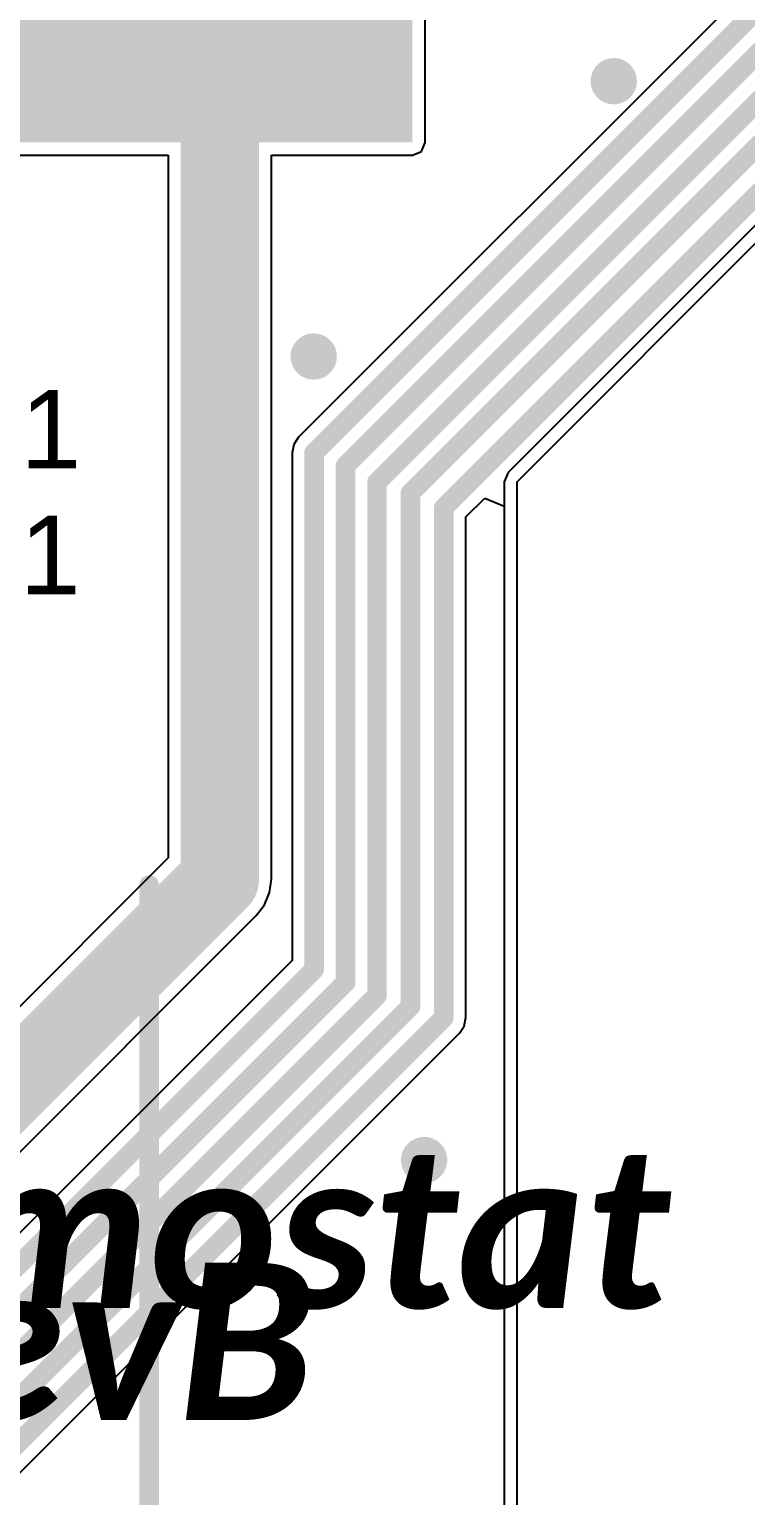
# Model space of a CAD drawing. Header units: millimetres. Extents: x -0.15 to 3.79, y -0.54 to 3.26.
# Drawn here: x 0.55 to 0.915, y 1.19 to 1.937 of the extents above; entities that cross this region are included whole.
import ezdxf

# ---------------------------------------------------------------- set-up
doc = ezdxf.new("R2010")
doc.units = ezdxf.units.MM
doc.header["$MEASUREMENT"] = 0
for name, color, linetype in [('BottomLayer', 5, 'Continuous'), ('BottomSolder', 6, 'Continuous'), ('Mechanical1', 6, 'Continuous'), ('TopLayer', 1, 'Continuous'), ('TopOverlay', 2, 'Continuous'), ('TopSolder', 216, 'Continuous'), ('ViaHoleLayer', 16, 'Continuous')]:
    doc.layers.add(name, color=color, linetype=linetype)
doc.styles.add('Arial', font='', dxfattribs={"height": 0.2})
doc.styles.add('Calibri', font='', dxfattribs={"height": 0.2})
doc.styles.get('Arial').set_extended_font_data('Arial')
doc.styles.get('Calibri').set_extended_font_data('Calibri', italic=True, bold=True)

msp = doc.modelspace()

# ---------------------------------------------------------------- hatches: boundary and pattern name
at = {"layer": 'BottomLayer'}
h = msp.add_hatch(color=5, dxfattribs=at)
edge = h.paths.add_edge_path()
edge.add_arc((0.84749, 1.91013), 0.01181, 0, 360)
h = msp.add_hatch(color=5, dxfattribs=at)
edge = h.paths.add_edge_path()
edge.add_arc((0.69479, 1.77), 0.01181, 0, 360)
h = msp.add_hatch(color=5, dxfattribs=at)
edge = h.paths.add_edge_path()
edge.add_arc((0.751, 1.361), 0.01181, 0, 360)
at = {"layer": 'BottomSolder'}
h = msp.add_hatch(color=6, dxfattribs=at)
edge = h.paths.add_edge_path()
edge.add_arc((0.84749, 1.91013), 0.00591, 0, 360)
h = msp.add_hatch(color=6, dxfattribs=at)
edge = h.paths.add_edge_path()
edge.add_arc((0.69479, 1.77), 0.00591, 0, 360)
h = msp.add_hatch(color=6, dxfattribs=at)
edge = h.paths.add_edge_path()
edge.add_arc((0.751, 1.361), 0.00591, 0, 360)
at = {"layer": 'TopLayer'}
msp.add_hatch(color=1, dxfattribs=at).paths.add_polyline_path([(0.49388, 1.879), (0.745, 1.879), (0.745, 2.497), (0.49388, 2.497)])
h = msp.add_hatch(color=1, dxfattribs=at)
edge = h.paths.add_edge_path()
edge.add_arc((0.84749, 1.91013), 0.01181, 0, 360)
h = msp.add_hatch(color=1, dxfattribs=at)
edge = h.paths.add_edge_path()
edge.add_arc((0.69479, 1.77), 0.01181, 0, 360)
h = msp.add_hatch(color=1, dxfattribs=at)
edge = h.paths.add_edge_path()
edge.add_arc((0.751, 1.361), 0.01181, 0, 360)
at = {"layer": 'TopSolder'}
h = msp.add_hatch(color=216, dxfattribs=at)
edge = h.paths.add_edge_path()
edge.add_arc((0.84749, 1.91013), 0.00591, 0, 360)
h = msp.add_hatch(color=216, dxfattribs=at)
edge = h.paths.add_edge_path()
edge.add_arc((0.69479, 1.77), 0.00591, 0, 360)
h = msp.add_hatch(color=216, dxfattribs=at)
edge = h.paths.add_edge_path()
edge.add_arc((0.751, 1.361), 0.00591, 0, 360)
at = {"layer": 'ViaHoleLayer'}
h = msp.add_hatch(color=16, dxfattribs=at)
edge = h.paths.add_edge_path()
edge.add_arc((0.84749, 1.91013), 0.00591, 0, 360)
h = msp.add_hatch(color=16, dxfattribs=at)
edge = h.paths.add_edge_path()
edge.add_arc((0.69479, 1.77), 0.00591, 0, 360)
h = msp.add_hatch(color=16, dxfattribs=at)
edge = h.paths.add_edge_path()
edge.add_arc((0.751, 1.361), 0.00591, 0, 360)

# ---------------------------------------------------------------- linework, layer by layer
at = {"layer": 'BottomLayer'}
for p, q in [((0.92341, 1.84059), (0.7937, 1.71089)), ((0.79829, 1.70629), (0.928, 1.836)), ((0.7937, 1.71089), (0.7918, 1.70629)), ((0.7918, 1.70629), (0.7918, 0.87608)), ((0.79829, 0.87345), (0.79829, 1.70629))]:
    msp.add_line(p, q, dxfattribs=at)
at = {"layer": 'Mechanical1', "const_width": 0.01}
msp.add_lwpolyline([(0.611, -0.534), (0.611, 1.501)], dxfattribs=at)
msp.add_lwpolyline([(0.611, -0.534), (0.611, 1.501)], dxfattribs=at)
at = {"layer": 'Mechanical1', "const_width": 0.005}
msp.add_lwpolyline([(0.6085, 1.501, 1), (0.6135, 1.501, 1)], format="xyb", close=True, dxfattribs=at)
msp.add_lwpolyline([(0.6085, 1.501, 1), (0.6135, 1.501, 1)], format="xyb", close=True, dxfattribs=at)
at = {"layer": 'TopLayer'}
for p, q in [((0.75149, 1.879), (0.75149, 2.161)), ((0.91207, 1.95393), (0.68707, 1.72893)), ((0.745, 1.87251), (0.74959, 1.87441)), ((0.74959, 1.87441), (0.75149, 1.879)), ((0.49388, 1.87251), (0.62078, 1.87251)), ((0.62078, 1.87251), (0.62078, 1.51486)), ((0.67322, 1.504), (0.67322, 1.87251)), ((0.67322, 1.87251), (0.745, 1.87251)), ((0.79829, 1.70629), (0.928, 1.836)), ((0.68464, 1.72529), (0.68378, 1.721)), ((0.68707, 1.72893), (0.68464, 1.72529)), ((0.68378, 1.721), (0.68378, 1.721)), ((0.68378, 1.721), (0.68378, 1.46265)), ((0.79829, 0.87345), (0.79829, 1.70629)), ((0.77222, 1.68835), (0.7818, 1.69794)), ((0.7818, 1.69794), (0.7918, 1.6938)), ((0.77222, 1.43349), (0.77222, 1.68835)), ((0.7918, 1.6938), (0.7918, 0.87608)), ((0.62078, 1.51486), (0.16646, 1.06054)), ((0.67233, 1.49721), (0.67322, 1.504)), ((0.67322, 1.504), (0.67322, 1.504)), ((0.66971, 1.49089), (0.67233, 1.49721)), ((0.21122, 1.03114), (0.66554, 1.48546)), ((0.66554, 1.48546), (0.66971, 1.49089)), ((0.66554, 1.48546), (0.66554, 1.48546)), ((0.68378, 1.46265), (0.27807, 1.05693)), ((0.77136, 1.4292), (0.77222, 1.43349)), ((0.36522, 1.02184), (0.76893, 1.42556)), ((0.76893, 1.42556), (0.77136, 1.4292)), ((0.76893, 1.42556), (0.76893, 1.42556))]:
    msp.add_line(p, q, dxfattribs=at)
for points, const_width in [([(0.652, 1.93015), (0.652, 2.0505)], 0.04), ([(0.62967, 1.90783), (0.652, 1.93015)], 0.04), ([(0.695, 1.721), (0.92, 1.946)], 0.01), ([(0.711, 1.71437), (0.92563, 1.929)], 0.01), ([(0.42347, 1.90783), (0.62967, 1.90783)], 0.04), ([(0.647, 1.504), (0.647, 1.90783)], 0.04), ([(0.727, 1.706), (0.933, 1.912)], 0.01), ([(0.744, 1.70037), (0.93963, 1.896)], 0.01), ([(0.761, 1.693), (0.948, 1.88)], 0.01), ([(0.695, 1.458), (0.695, 1.721)], 0.01), ([(0.711, 1.45137), (0.711, 1.71437)], 0.01), ([(0.727, 1.44475), (0.727, 1.706)], 0.01), ([(0.744, 1.43912), (0.744, 1.70037)], 0.01), ([(0.761, 1.43349), (0.761, 1.693)], 0.01), ([(0.185, 1.042), (0.647, 1.504)], 0.04), ([(0.286, 1.049), (0.695, 1.458)], 0.01), ([(0.305, 1.04537), (0.711, 1.45137)], 0.01), ([(0.321, 1.03875), (0.727, 1.44475)], 0.01), ([(0.337, 1.03212), (0.744, 1.43912)], 0.01), ([(0.354, 1.02649), (0.761, 1.43349)], 0.01)]:
    msp.add_lwpolyline(points, dxfattribs=dict(at, const_width=const_width))
for points, const_width in [([(0.642, 1.93015, 1), (0.662, 1.93015, 1)], 0.02), ([(0.642, 1.93015, 1), (0.662, 1.93015, 1)], 0.02), ([(0.61967, 1.90783, 1), (0.63967, 1.90783, 1)], 0.02), ([(0.61967, 1.90783, 1), (0.63967, 1.90783, 1)], 0.02), ([(0.637, 1.90783, 1), (0.657, 1.90783, 1)], 0.02), ([(0.6925, 1.721, 1), (0.6975, 1.721, 1)], 0.005), ([(0.6925, 1.721, 1), (0.6975, 1.721, 1)], 0.005), ([(0.7085, 1.71437, 1), (0.7135, 1.71437, 1)], 0.005), ([(0.7085, 1.71437, 1), (0.7135, 1.71437, 1)], 0.005), ([(0.7245, 1.706, 1), (0.7295, 1.706, 1)], 0.005), ([(0.7245, 1.706, 1), (0.7295, 1.706, 1)], 0.005), ([(0.7415, 1.70037, 1), (0.7465, 1.70037, 1)], 0.005), ([(0.7415, 1.70037, 1), (0.7465, 1.70037, 1)], 0.005), ([(0.7585, 1.693, 1), (0.7635, 1.693, 1)], 0.005), ([(0.7585, 1.693, 1), (0.7635, 1.693, 1)], 0.005), ([(0.637, 1.504, 1), (0.657, 1.504, 1)], 0.02), ([(0.637, 1.504, 1), (0.657, 1.504, 1)], 0.02), ([(0.6925, 1.458, 1), (0.6975, 1.458, 1)], 0.005), ([(0.6925, 1.458, 1), (0.6975, 1.458, 1)], 0.005), ([(0.7085, 1.45137, 1), (0.7135, 1.45137, 1)], 0.005), ([(0.7085, 1.45137, 1), (0.7135, 1.45137, 1)], 0.005), ([(0.7245, 1.44475, 1), (0.7295, 1.44475, 1)], 0.005), ([(0.7245, 1.44475, 1), (0.7295, 1.44475, 1)], 0.005), ([(0.7415, 1.43912, 1), (0.7465, 1.43912, 1)], 0.005), ([(0.7415, 1.43912, 1), (0.7465, 1.43912, 1)], 0.005), ([(0.7585, 1.43349, 1), (0.7635, 1.43349, 1)], 0.005), ([(0.7585, 1.43349, 1), (0.7635, 1.43349, 1)], 0.005)]:
    msp.add_lwpolyline(points, format="xyb", close=True, dxfattribs=dict(at, const_width=const_width))

# ---------------------------------------------------------------- texts
at = {"layer": 'TopOverlay', "style": 'Arial'}
for s, p in [('FB1', (0.4741, 1.71301)), ('C11', (0.47368, 1.64901))]:
    msp.add_text(s, height=0.04, dxfattribs=at).set_placement(p)
at = {"layer": 'TopOverlay', "style": 'Calibri'}
for s, p in [('Thermostat', (0.282, 1.2857)), ('revB', (0.46392, 1.2287))]:
    msp.add_text(s, height=0.08, rotation=360, dxfattribs=at).set_placement(p)

doc.saveas('drawing.dxf')
